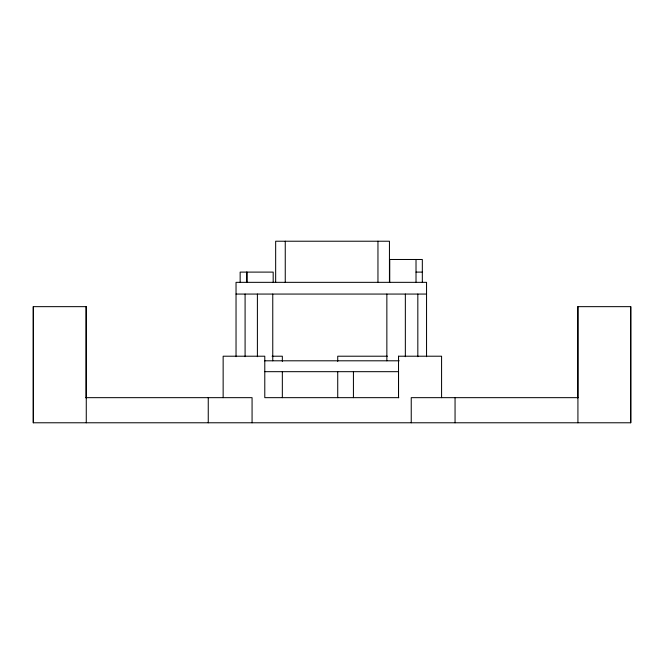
<?xml version="1.0" encoding="UTF-8"?>
<svg xmlns="http://www.w3.org/2000/svg" width="664" height="664" viewBox="0 0 664 664"><rect width="100%" height="100%" fill="white"/><g stroke="black" fill="none" stroke-linecap="round" stroke-linejoin="round"><path stroke-width="1" d="M33.391 422.777L33.391 306.652M86.079 397.894L86.079 306.652M86.27 422.777L86.27 306.652L33.2 306.652L33.2 422.777L630.8 422.777L630.8 306.652L577.821 306.652L577.821 397.894M441.577 397.661L441.577 356.211L398.524 356.211L398.524 397.661L398.524 371.674M577.921 422.777L577.921 306.652M630.692 422.777L630.692 306.652M416.021 272.107L422.329 272.107M236.035 294.061L426.545 294.061M272.066 356.211L282.341 356.211L282.341 361.39M387.378 356.211L337.727 356.211L337.727 361.39M264.571 360.801L399.18 360.801M264.87 371.674L398.591 371.674M85.839 397.661L252.071 397.661L252.071 422.777M398.798 397.661L264.787 397.661L264.787 356.211L223.145 356.211L223.145 397.661M578.087 397.661L411.24 397.661L411.24 422.777M246.867 272.107L246.875 282.341L246.875 272.107M455.056 397.661L455.056 422.777M426.545 356.692L426.545 282.341L236.035 282.341L236.035 356.692M422.329 282.341L422.329 259.483L389.743 259.483L389.743 282.341M417.83 294.061L417.83 356.692M416.021 259.483L416.021 282.341M405.347 294.061L405.347 356.692M398.524 356.211L398.524 360.801M389.444 282.341L389.444 241.223L275.66 241.223L275.66 282.341M386.855 294.061L386.855 360.801M377.957 241.223L377.957 282.341M353.431 371.674L353.431 397.661M337.727 371.674L337.727 397.661M285.254 241.223L285.254 282.341M282.341 371.674L282.341 397.661M273.178 282.341L273.178 272.107L240.152 272.107L240.152 282.341M272.763 294.061L272.763 360.801M257.4 294.061L257.4 356.692M245.091 294.061L245.091 356.692M208.255 397.661L208.255 422.777"/></g></svg>
